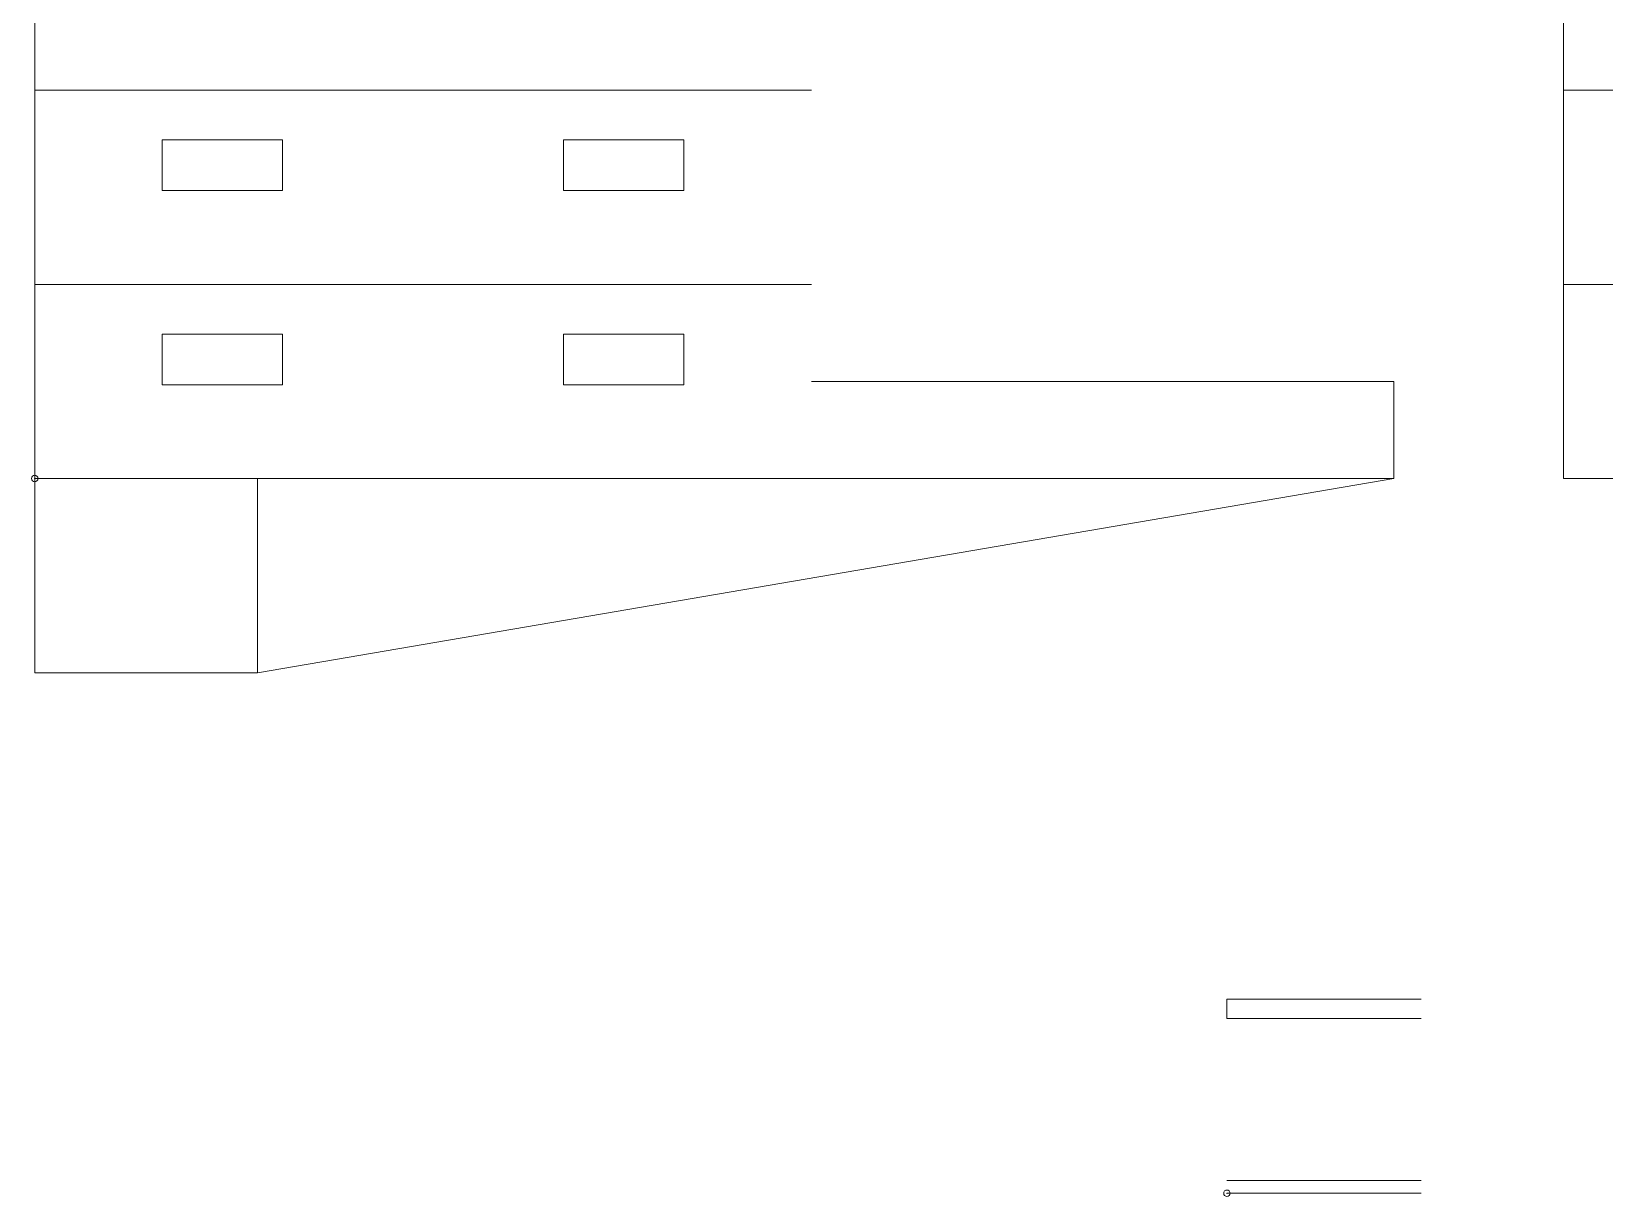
# Model space of a CAD drawing. Units: millimetres at full size, sheet at 1:200. Extents: x 1326 to 118101, y 837 to 80914.
# Drawn here: x 1326 to 25632, y 837 to 18831 of the extents above; entities that cross this region are included whole.
import ezdxf

# ---------------------------------------------------------------- set-up
doc = ezdxf.new("R2010")
doc.units = ezdxf.units.MM
doc.header["$LTSCALE"] = 200
doc.header["$PDMODE"] = 32
doc.header["$PDSIZE"] = 100
for name, color, linetype, lineweight in [('南\u3000面', 4, 'Continuous', 9), ('玄関庇西', 7, 'Continuous', 9), ('西\u3000面', 4, 'Continuous', 9)]:
    doc.layers.add(name, color=color, linetype=linetype, lineweight=lineweight)

msp = doc.modelspace()

# ---------------------------------------------------------------- linework, layer by layer
at = {"layer": '南\u3000面', "color": 7}
for p, q in [((24998.5, 29925.9), (24998.5, 11925.9)), ((24998.5, 17925.9), (59998.5, 17925.9)), ((24998.5, 14925.9), (59998.5, 14925.9)), ((24998.5, 11925.9), (38998.5, 11925.9))]:
    msp.add_line(p, q, dxfattribs=at)
at = {"layer": '玄関庇西'}
for p, q in [((19797.7, 3886.9), (19797.7, 3586.9)), ((19797.7, 3886.9), (22797.7, 3886.9)), ((19797.7, 3586.9), (22797.7, 3586.9)), ((19797.7, 1086.9), (22797.7, 1086.9)), ((19797.7, 886.9), (22797.7, 886.9))]:
    msp.add_line(p, q, dxfattribs=at)
at = {"layer": '玄関庇西', "color": 5}
msp.add_point((19797.7, 886.9), dxfattribs=at)
at = {"layer": '西\u3000面', "color": 7}
for p, q in [((1376.1, 8925.9), (1376.1, 29925.9)), ((1376.1, 17925.9), (13376.1, 17925.9)), ((1376.1, 14925.9), (13376.1, 14925.9)), ((13376.1, 13425.9), (22376.1, 13425.9)), ((22376.1, 13425.9), (22376.1, 11925.9)), ((1376.1, 11925.9), (22376.1, 11925.9)), ((22376.1, 11925.9), (4816.2, 8925.9)), ((4816.2, 8925.9), (4816.2, 11925.9)), ((1376.1, 8925.9), (4816.2, 8925.9))]:
    msp.add_line(p, q, dxfattribs=at)
at = {"layer": '西\u3000面'}
for p, q in [((3346.1, 17155.9), (3346.1, 16375.9)), ((3346.1, 17155.9), (5206.1, 17155.9)), ((5206.1, 17155.9), (5206.1, 16375.9)), ((9546.1, 17155.9), (9546.1, 16375.9)), ((9546.1, 17155.9), (11406.1, 17155.9)), ((11406.1, 17155.9), (11406.1, 16375.9)), ((3346.1, 16375.9), (5206.1, 16375.9)), ((9546.1, 16375.9), (11406.1, 16375.9)), ((3346.1, 14155.9), (3346.1, 13375.9)), ((3346.1, 14155.9), (5206.1, 14155.9)), ((5206.1, 14155.9), (5206.1, 13375.9)), ((9546.1, 14155.9), (9546.1, 13375.9)), ((9546.1, 14155.9), (11406.1, 14155.9)), ((11406.1, 14155.9), (11406.1, 13375.9)), ((3346.1, 13375.9), (5206.1, 13375.9)), ((9546.1, 13375.9), (11406.1, 13375.9))]:
    msp.add_line(p, q, dxfattribs=at)
at = {"layer": '西\u3000面', "color": 5}
msp.add_point((1376.1, 11925.9), dxfattribs=at)

doc.saveas('drawing.dxf')
